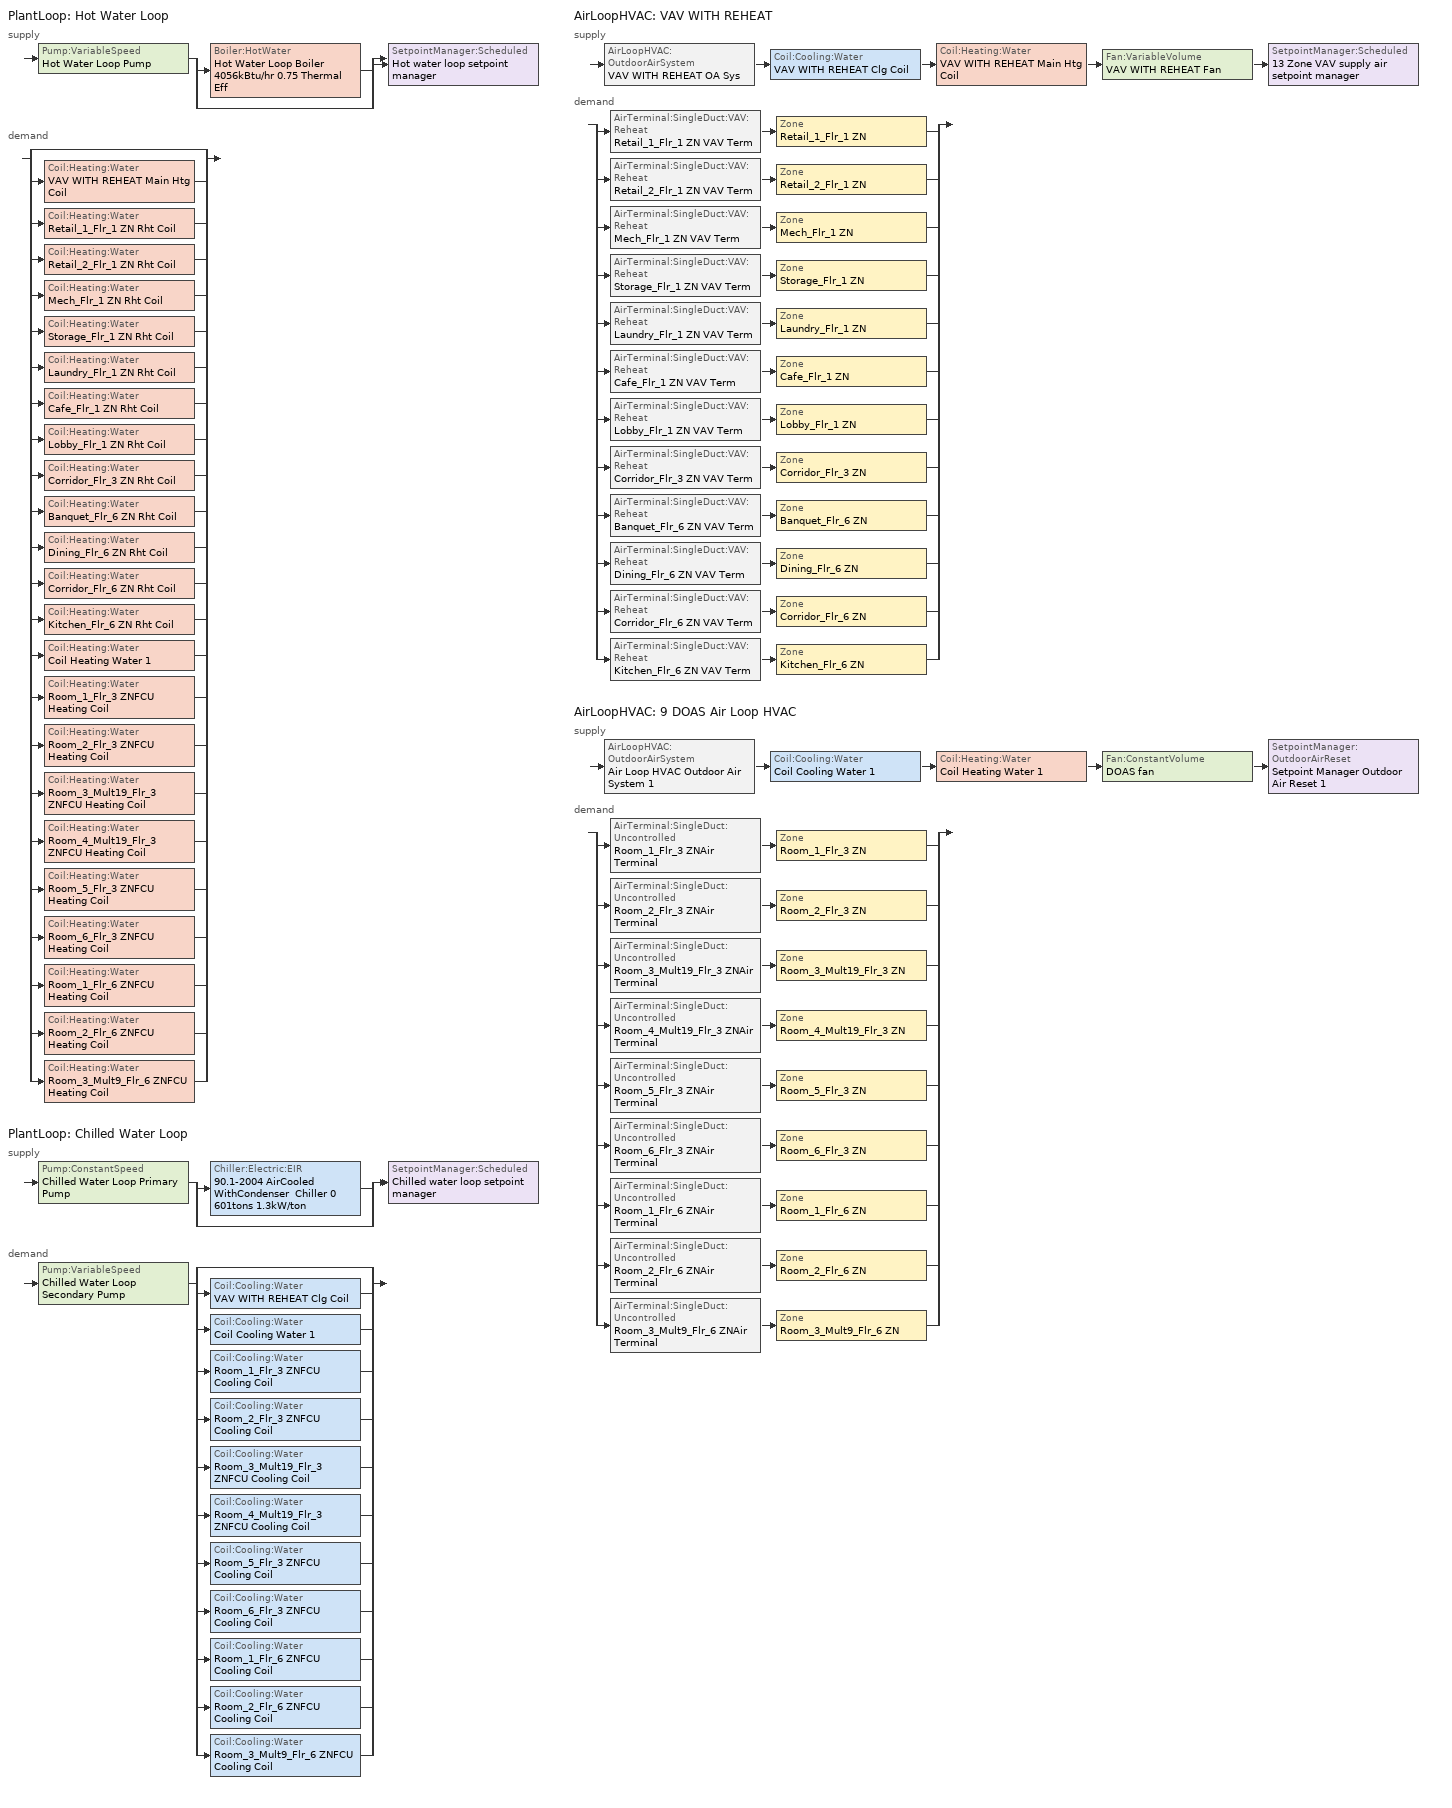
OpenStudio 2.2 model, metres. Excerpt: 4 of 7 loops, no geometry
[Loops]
PlantLoop 'Hot Water Loop'
 supply: Pump:VariableSpeed 'Hot Water Loop Pump' > split
  | Boiler:HotWater 'Hot Water Loop Boiler 4056kBtu/hr 0.75 Thermal Eff'
  | bypass
  join > SetpointManager:Scheduled 'Hot water loop setpoint manager'
 demand: split
  | bypass
  | Coil:Heating:Water 'VAV WITH REHEAT Main Htg Coil'
  | Coil:Heating:Water 'Retail_1_Flr_1 ZN Rht Coil'
  | Coil:Heating:Water 'Retail_2_Flr_1 ZN Rht Coil'
  | Coil:Heating:Water 'Mech_Flr_1 ZN Rht Coil'
  | Coil:Heating:Water 'Storage_Flr_1 ZN Rht Coil'
  | Coil:Heating:Water 'Laundry_Flr_1 ZN Rht Coil'
  | Coil:Heating:Water 'Cafe_Flr_1 ZN Rht Coil'
  | Coil:Heating:Water 'Lobby_Flr_1 ZN Rht Coil'
  | Coil:Heating:Water 'Corridor_Flr_3 ZN Rht Coil'
  | Coil:Heating:Water 'Banquet_Flr_6 ZN Rht Coil'
  | Coil:Heating:Water 'Dining_Flr_6 ZN Rht Coil'
  | Coil:Heating:Water 'Corridor_Flr_6 ZN Rht Coil'
  | Coil:Heating:Water 'Kitchen_Flr_6 ZN Rht Coil'
  | Coil:Heating:Water 'Coil Heating Water 1'
  | Coil:Heating:Water 'Room_1_Flr_3 ZNFCU Heating Coil'
  | Coil:Heating:Water 'Room_2_Flr_3 ZNFCU Heating Coil'
  | Coil:Heating:Water 'Room_3_Mult19_Flr_3 ZNFCU Heating Coil'
  | Coil:Heating:Water 'Room_4_Mult19_Flr_3 ZNFCU Heating Coil'
  | Coil:Heating:Water 'Room_5_Flr_3 ZNFCU Heating Coil'
  | Coil:Heating:Water 'Room_6_Flr_3 ZNFCU Heating Coil'
  | Coil:Heating:Water 'Room_1_Flr_6 ZNFCU Heating Coil'
  | Coil:Heating:Water 'Room_2_Flr_6 ZNFCU Heating Coil'
  | Coil:Heating:Water 'Room_3_Mult9_Flr_6 ZNFCU Heating Coil'
PlantLoop 'Chilled Water Loop'
 supply: Pump:ConstantSpeed 'Chilled Water Loop Primary Pump' > split
  | Chiller:Electric:EIR '90.1-2004 AirCooled WithCondenser  Chiller 0 601tons 1.3kW/ton'
  | bypass
  join > SetpointManager:Scheduled 'Chilled water loop setpoint manager'
 demand: Pump:VariableSpeed 'Chilled Water Loop Secondary Pump' > split
  | bypass
  | Coil:Cooling:Water 'VAV WITH REHEAT Clg Coil'
  | Coil:Cooling:Water 'Coil Cooling Water 1'
  | Coil:Cooling:Water 'Room_1_Flr_3 ZNFCU Cooling Coil'
  | Coil:Cooling:Water 'Room_2_Flr_3 ZNFCU Cooling Coil'
  | Coil:Cooling:Water 'Room_3_Mult19_Flr_3 ZNFCU Cooling Coil'
  | Coil:Cooling:Water 'Room_4_Mult19_Flr_3 ZNFCU Cooling Coil'
  | Coil:Cooling:Water 'Room_5_Flr_3 ZNFCU Cooling Coil'
  | Coil:Cooling:Water 'Room_6_Flr_3 ZNFCU Cooling Coil'
  | Coil:Cooling:Water 'Room_1_Flr_6 ZNFCU Cooling Coil'
  | Coil:Cooling:Water 'Room_2_Flr_6 ZNFCU Cooling Coil'
  | Coil:Cooling:Water 'Room_3_Mult9_Flr_6 ZNFCU Cooling Coil'
AirLoopHVAC 'VAV WITH REHEAT'
 supply: AirLoopHVAC:OutdoorAirSystem 'VAV WITH REHEAT OA Sys' > Coil:Cooling:Water 'VAV WITH REHEAT Clg Coil' > Coil:Heating:Water 'VAV WITH REHEAT Main Htg Coil' > Fan:VariableVolume 'VAV WITH REHEAT Fan' > SetpointManager:Scheduled '13 Zone VAV supply air setpoint manager'
 demand: split
  | AirTerminal:SingleDuct:VAV:Reheat 'Retail_1_Flr_1 ZN VAV Term' > Zone 'Retail_1_Flr_1 ZN'
  | AirTerminal:SingleDuct:VAV:Reheat 'Retail_2_Flr_1 ZN VAV Term' > Zone 'Retail_2_Flr_1 ZN'
  | AirTerminal:SingleDuct:VAV:Reheat 'Mech_Flr_1 ZN VAV Term' > Zone 'Mech_Flr_1 ZN'
  | AirTerminal:SingleDuct:VAV:Reheat 'Storage_Flr_1 ZN VAV Term' > Zone 'Storage_Flr_1 ZN'
  | AirTerminal:SingleDuct:VAV:Reheat 'Laundry_Flr_1 ZN VAV Term' > Zone 'Laundry_Flr_1 ZN'
  | AirTerminal:SingleDuct:VAV:Reheat 'Cafe_Flr_1 ZN VAV Term' > Zone 'Cafe_Flr_1 ZN'
  | AirTerminal:SingleDuct:VAV:Reheat 'Lobby_Flr_1 ZN VAV Term' > Zone 'Lobby_Flr_1 ZN'
  | AirTerminal:SingleDuct:VAV:Reheat 'Corridor_Flr_3 ZN VAV Term' > Zone 'Corridor_Flr_3 ZN'
  | AirTerminal:SingleDuct:VAV:Reheat 'Banquet_Flr_6 ZN VAV Term' > Zone 'Banquet_Flr_6 ZN'
  | AirTerminal:SingleDuct:VAV:Reheat 'Dining_Flr_6 ZN VAV Term' > Zone 'Dining_Flr_6 ZN'
  | AirTerminal:SingleDuct:VAV:Reheat 'Corridor_Flr_6 ZN VAV Term' > Zone 'Corridor_Flr_6 ZN'
  | AirTerminal:SingleDuct:VAV:Reheat 'Kitchen_Flr_6 ZN VAV Term' > Zone 'Kitchen_Flr_6 ZN'
AirLoopHVAC '9 DOAS Air Loop HVAC'
 supply: AirLoopHVAC:OutdoorAirSystem 'Air Loop HVAC Outdoor Air System 1' > Coil:Cooling:Water 'Coil Cooling Water 1' > Coil:Heating:Water 'Coil Heating Water 1' > Fan:ConstantVolume 'DOAS fan' > SetpointManager:OutdoorAirReset 'Setpoint Manager Outdoor Air Reset 1'
 demand: split
  | AirTerminal:SingleDuct:Uncontrolled 'Room_1_Flr_3 ZNAir Terminal' > Zone 'Room_1_Flr_3 ZN'
  | AirTerminal:SingleDuct:Uncontrolled 'Room_2_Flr_3 ZNAir Terminal' > Zone 'Room_2_Flr_3 ZN'
  | AirTerminal:SingleDuct:Uncontrolled 'Room_3_Mult19_Flr_3 ZNAir Terminal' > Zone 'Room_3_Mult19_Flr_3 ZN'
  | AirTerminal:SingleDuct:Uncontrolled 'Room_4_Mult19_Flr_3 ZNAir Terminal' > Zone 'Room_4_Mult19_Flr_3 ZN'
  | AirTerminal:SingleDuct:Uncontrolled 'Room_5_Flr_3 ZNAir Terminal' > Zone 'Room_5_Flr_3 ZN'
  | AirTerminal:SingleDuct:Uncontrolled 'Room_6_Flr_3 ZNAir Terminal' > Zone 'Room_6_Flr_3 ZN'
  | AirTerminal:SingleDuct:Uncontrolled 'Room_1_Flr_6 ZNAir Terminal' > Zone 'Room_1_Flr_6 ZN'
  | AirTerminal:SingleDuct:Uncontrolled 'Room_2_Flr_6 ZNAir Terminal' > Zone 'Room_2_Flr_6 ZN'
  | AirTerminal:SingleDuct:Uncontrolled 'Room_3_Mult9_Flr_6 ZNAir Terminal' > Zone 'Room_3_Mult9_Flr_6 ZN'
[Sizing:Zone] Zone Cooling Design Supply Air Temperature Input Method=SupplyAirTemperature; Zone Cooling Design Supply Air Temperature {C}=12.8; Zone Cooling Design Supply Air Temperature Difference {deltaC}=11.11; Zone Heating Design Supply Air Temperature Input Method=SupplyAirTemperature; Zone Heating Design Supply Air Temperature {C}=40; Zone Heating Design Supply Air Temperature Difference {deltaC}=11.11; Zone Cooling Design Supply Air Humidity Ratio {kg-H2O/kg-air}=0.0085; Zone Heating Design Supply Air Humidity Ratio {kg-H2O/kg-air}=0.008; Cooling Design Air Flow Method=DesignDayWithLimit; Heating Design Air Flow Method=DesignDay; Account for Dedicated Outdoor Air System=No; Dedicated Outdoor Air System Control Strategy=NeutralSupplyAir; Dedicated Outdoor Air Low Setpoint Temperature for Design {C}=autosize; Dedicated Outdoor Air High Setpoint Temperature for Design {C}=autosize
Room_2_Flr_6 ZN; Cafe_Flr_1 ZN; Retail_2_Flr_1 ZN; Retail_1_Flr_1 ZN; Corridor_Flr_3 ZN; Room_2_Flr_3 ZN; Room_3_Mult19_Flr_3 ZN; Mech_Flr_1 ZN; Basement ZN; Room_5_Flr_3 ZN; Lobby_Flr_1 ZN; Room_6_Flr_3 ZN; Room_3_Mult9_Flr_6 ZN; Dining_Flr_6 ZN; Corridor_Flr_6 ZN; Banquet_Flr_6 ZN; Room_1_Flr_6 ZN; Room_1_Flr_3 ZN; Room_4_Mult19_Flr_3 ZN; Storage_Flr_1 ZN: 
Laundry_Flr_1 ZN: Cooling Minimum Air Flow {m3/s}=0.235679
Kitchen_Flr_6 ZN: Cooling Minimum Air Flow Fraction=0.7
[Zone equipment]
Room_2_Flr_6 ZN: Room_2_Flr_6 ZNFCU, Room_2_Flr_6 ZNAir Terminal
Cafe_Flr_1 ZN: Cafe_Flr_1 ZN VAV Term
Retail_2_Flr_1 ZN: Retail_2_Flr_1 ZN VAV Term
Retail_1_Flr_1 ZN: Retail_1_Flr_1 ZN VAV Term
Corridor_Flr_3 ZN: Corridor_Flr_3 ZN VAV Term
Room_2_Flr_3 ZN: Room_2_Flr_3 ZNFCU, Room_2_Flr_3 ZNAir Terminal
Room_3_Mult19_Flr_3 ZN: Room_3_Mult19_Flr_3 ZNFCU, Room_3_Mult19_Flr_3 ZNAir Terminal
Mech_Flr_1 ZN: Mech_Flr_1 ZN VAV Term
Room_5_Flr_3 ZN: Room_5_Flr_3 ZNFCU, Room_5_Flr_3 ZNAir Terminal
Laundry_Flr_1 ZN: Laundry_Flr_1 ZN VAV Term, Laundry_Flr_1 Exhaust Fan
Lobby_Flr_1 ZN: Lobby_Flr_1 ZN VAV Term
Room_6_Flr_3 ZN: Room_6_Flr_3 ZNFCU, Room_6_Flr_3 ZNAir Terminal
Room_3_Mult9_Flr_6 ZN: Room_3_Mult9_Flr_6 ZNFCU, Room_3_Mult9_Flr_6 ZNAir Terminal
Dining_Flr_6 ZN: Dining_Flr_6 ZN VAV Term
Corridor_Flr_6 ZN: Corridor_Flr_6 ZN VAV Term
Banquet_Flr_6 ZN: Banquet_Flr_6 ZN VAV Term
Room_1_Flr_6 ZN: Room_1_Flr_6 ZNFCU, Room_1_Flr_6 ZNAir Terminal
Room_1_Flr_3 ZN: Room_1_Flr_3 ZNFCU, Room_1_Flr_3 ZNAir Terminal
Kitchen_Flr_6 ZN: Kitchen_Flr_6 ZN VAV Term, Kitchen_Flr_6 Exhaust Fan
Room_4_Mult19_Flr_3 ZN: Room_4_Mult19_Flr_3 ZNFCU, Room_4_Mult19_Flr_3 ZNAir Terminal
Storage_Flr_1 ZN: Storage_Flr_1 ZN VAV Term
[PlantLoop] Glycol Concentration=0; Plant Loop Volume {m3}=Autocalculate; Load Distribution Scheme=Optimal
Name | Fluid Type | Minimum Loop Temperature {C} | Maximum Loop Temperature {C} | Common Pipe Simulation
Hot Water Loop | Water | 10
Chilled Water Loop |  | 1 | 98 | CommonPipe
[Sizing:Plant] Sizing Option=NonCoincident; Zone Timesteps in Averaging Window=1; Coincident Sizing Factor Mode=None
Name | Loop Type | Design Loop Exit Temperature {C} | Loop Design Temperature Difference {deltaC}
Hot Water Loop | Heating | 60 | 11.1111
Chilled Water Loop | Cooling | 6.66667 | 5.61111
[SetpointManager:Scheduled] Control Variable=Temperature
Name | Schedule
Hot water loop setpoint manager | Hot Water Loop Temp - 140F
Chilled water loop setpoint manager | Chilled Water Loop Temp - 44F
13 Zone VAV supply air setpoint manager | Supply Air Temp - 55.04F
[Pump:VariableSpeed] Pump Control Type=Intermittent
Name | Rated Pump Head {Pa} | Motor Efficiency | Fraction of Motor Inefficiencies to Fluid Stream | Coefficient 1 of the Part Load Performance Curve | Coefficient 2 of the Part Load Performance Curve | Coefficient 3 of the Part Load Performance Curve | Coefficient 4 of the Part Load Performance Curve
Hot Water Loop Pump | 179344 | 0.895
Chilled Water Loop Secondary Pump | 134508 | 0.924 | 0 | 0 | 0.0205 | 0.4101 | 0.5753
[Boiler:HotWater]
Hot Water Loop Boiler 4056kBtu/hr 0.75 Thermal Eff: Fuel Type=NaturalGas; Nominal Thermal Efficiency=0.75; Efficiency Curve Temperature Evaluation Variable=LeavingBoiler; Normalized Boiler Efficiency Curve=Boiler with No Minimum Turndown; Design Water Outlet Temperature {C}=81; Maximum Part Load Ratio=1.2; Water Outlet Upper Temperature Limit {C}=95; Boiler Flow Mode=LeavingSetpointModulated; Parasitic Electric Load {W}=0; Sizing Factor=1.2
[Pump:ConstantSpeed]
Chilled Water Loop Primary Pump: Rated Flow Rate {m3/s}=autosize; Rated Pump Head {Pa}=44836; Rated Power Consumption {W}=autosize; Motor Efficiency=0.895; Fraction of Motor Inefficiencies to Fluid Stream=0; Pump Control Type=Intermittent
[Chiller:Electric:EIR]
90.1-2004 AirCooled WithCondenser  Chiller 0 601tons 1.3kW/ton: Reference Capacity {W}=Autosize; Reference COP {W/W}=2.80016; Reference Leaving Chilled Water Temperature {C}=6.66667; Reference Entering Condenser Fluid Temperature {C}=35; Cooling Capacity Function of Temperature Curve=AirCooled_Chiller_2010_PathA_CAPFT; Electric Input to Cooling Output Ratio Function of Temperature Curve=AirCooled_Chiller_2010_PathA_EIRFT; Electric Input to Cooling Output Ratio Function of Part Load Ratio Curve=AirCooled_Chiller_AllCapacities_2004_2010_EIRFPLR; Minimum Part Load Ratio=0.15; Maximum Part Load Ratio=1; Optimum Part Load Ratio=1; Minimum Unloading Ratio=0.25; Condenser Type=AirCooled; Leaving Chilled Water Lower Temperature Limit {C}=2.22222; Chiller Flow Mode=ConstantFlow; Design Heat Recovery Water Flow Rate {m3/s}=0; Sizing Factor=1; Basin Heater Capacity {W/K}=0; Basin Heater Setpoint Temperature {C}=10
[AirLoopHVAC] Availability Schedule=HotelLarge HVACOperationSchd; Design Supply Air Flow Rate {m3/s}=AutoSize
Name | Availability Manager
VAV WITH REHEAT | Availability Manager Night Cycle 1
9 DOAS Air Loop HVAC | Availability Manager Night Cycle 2
[Sizing:System] Type of Load to Size On=Sensible; Minimum System Air Flow Ratio=0.3; Preheat Design Temperature {C}=7; Preheat Design Humidity Ratio {kg-H2O/kg-Air}=0.008; Precool Design Temperature {C}=12.8; Precool Design Humidity Ratio {kg-H2O/kg-Air}=0.008; Central Cooling Design Supply Air Temperature {C}=12.8; Sizing Option=Coincident; Central Cooling Design Supply Air Humidity Ratio {kg-H2O/kg-Air}=0.0085; Central Heating Design Supply Air Humidity Ratio {kg-H2O/kg-Air}=0.008; Cooling Design Air Flow Method=DesignDay; Cooling Design Air Flow Rate {m3/s}=0; Heating Design Air Flow Method=DesignDay; Heating Design Air Flow Rate {m3/s}=0; System Outdoor Air Method=ZoneSum; Zone Maximum Outdoor Air Fraction=1; Cooling Supply Air Flow Rate Per Floor Area {m3/s-m2}=0.00996765; Cooling Fraction of Autosized Cooling Supply Air Flow Rate=1; Cooling Supply Air Flow Rate Per Unit Cooling Capacity {m3/s-W}=3.94755e-05; Heating Supply Air Flow Rate Per Floor Area {m3/s-m2}=0.00996765; Heating Fraction of Autosized Heating Supply Air Flow Rate=1; Heating Fraction of Autosized Cooling Supply Air Flow Rate=1; Heating Supply Air Flow Rate Per Unit Heating Capacity {m3/s-W}=3.15882e-05; Cooling Design Capacity Method=CoolingDesignCapacity; Cooling Design Capacity {W}=autosize; Cooling Design Capacity Per Floor Area {W/m2}=234.7; Fraction of Autosized Cooling Design Capacity=1; Heating Design Capacity Method=HeatingDesignCapacity; Heating Design Capacity {W}=autosize; Heating Design Capacity Per Floor Area {W/m2}=157; Fraction of Autosized Heating Design Capacity=1; Central Cooling Capacity Control Method=OnOff
Name | Design Outdoor Air Flow Rate {m3/s} | Central Heating Design Supply Air Temperature {C} | 100% Outdoor Air in Cooling | 100% Outdoor Air in Heating
VAV WITH REHEAT | 17.4391 | 16.6667 | No | No
9 DOAS Air Loop HVAC | Autosize | 16.7 | Yes | Yes
[Fan:VariableVolume]
VAV WITH REHEAT Fan: Availability Schedule=Always On Discrete; Fan Efficiency=0.61165; Pressure Rise {Pa}=1389.92; Maximum Flow Rate {m3/s}=Autosize; Fan Power Minimum Flow Rate Input Method=Fraction; Fan Power Minimum Flow Fraction=0.2; Fan Power Minimum Air Flow Rate {m3/s}=0; Motor Efficiency=0.941; Motor In Airstream Fraction=1; Fan Power Coefficient 1=0.0013; Fan Power Coefficient 2=0.147; Fan Power Coefficient 3=0.9506; Fan Power Coefficient 4=-0.0998; Fan Power Coefficient 5=0
[Coil:Heating:Water] Availability Schedule=Always On Discrete
Name | Rated Inlet Water Temperature {C} | Rated Inlet Air Temperature {C} | Rated Outlet Water Temperature {C} | Rated Outlet Air Temperature {C}
VAV WITH REHEAT Main Htg Coil; Retail_1_Flr_1 ZN Rht Coil; Retail_2_Flr_1 ZN Rht Coil; Mech_Flr_1 ZN Rht Coil; Storage_Flr_1 ZN Rht Coil; Laundry_Flr_1 ZN Rht Coil; Cafe_Flr_1 ZN Rht Coil; Lobby_Flr_1 ZN Rht Coil; Corridor_Flr_3 ZN Rht Coil; Banquet_Flr_6 ZN Rht Coil; Dining_Flr_6 ZN Rht Coil; Corridor_Flr_6 ZN Rht Coil; Kitchen_Flr_6 ZN Rht Coil | 82.2222 | 16.6667 | 71.1111 | 40
Coil Heating Water 1; Room_1_Flr_3 ZNFCU Heating Coil; Room_2_Flr_3 ZNFCU Heating Coil; Room_3_Mult19_Flr_3 ZNFCU Heating Coil; Room_4_Mult19_Flr_3 ZNFCU Heating Coil; Room_5_Flr_3 ZNFCU Heating Coil; Room_6_Flr_3 ZNFCU Heating Coil; Room_1_Flr_6 ZNFCU Heating Coil; Room_2_Flr_6 ZNFCU Heating Coil; Room_3_Mult9_Flr_6 ZNFCU Heating Coil
[Controller:WaterCoil] Minimum Actuated Flow {m3/s}=0
Name | Water Coil | Action | Controller Convergence Tolerance {deltaC}
VAV WITH REHEAT Main Htg Coil Controller | VAV WITH REHEAT Main Htg Coil | Normal | 0.0001
VAV WITH REHEAT Clg Coil Controller | VAV WITH REHEAT Clg Coil | Reverse
Controller Water Coil 2 | Retail_1_Flr_1 ZN Rht Coil | Normal | 0.0001
Controller Water Coil 3 | Retail_2_Flr_1 ZN Rht Coil | Normal | 0.0001
Controller Water Coil 4 | Mech_Flr_1 ZN Rht Coil | Normal | 0.0001
Controller Water Coil 5 | Storage_Flr_1 ZN Rht Coil | Normal | 0.0001
Controller Water Coil 6 | Laundry_Flr_1 ZN Rht Coil | Normal | 0.0001
Controller Water Coil 7 | Cafe_Flr_1 ZN Rht Coil | Normal | 0.0001
Controller Water Coil 8 | Lobby_Flr_1 ZN Rht Coil | Normal | 0.0001
Controller Water Coil 9 | Corridor_Flr_3 ZN Rht Coil | Normal | 0.0001
Controller Water Coil 10 | Banquet_Flr_6 ZN Rht Coil | Normal | 0.0001
Controller Water Coil 11 | Dining_Flr_6 ZN Rht Coil | Normal | 0.0001
Controller Water Coil 12 | Corridor_Flr_6 ZN Rht Coil | Normal | 0.0001
Controller Water Coil 13 | Kitchen_Flr_6 ZN Rht Coil | Normal | 0.0001
Controller Water Coil 14 | Coil Heating Water 1 | Normal | 0.0001
Controller Water Coil 15 | Coil Cooling Water 1 | Reverse
Controller Water Coil 16 | Room_1_Flr_3 ZNFCU Cooling Coil | Reverse
Controller Water Coil 17 | Room_1_Flr_3 ZNFCU Heating Coil | Normal | 0.0001
Controller Water Coil 18 | Room_2_Flr_3 ZNFCU Cooling Coil | Reverse
Controller Water Coil 19 | Room_2_Flr_3 ZNFCU Heating Coil | Normal | 0.0001
Controller Water Coil 20 | Room_3_Mult19_Flr_3 ZNFCU Cooling Coil | Reverse
Controller Water Coil 21 | Room_3_Mult19_Flr_3 ZNFCU Heating Coil | Normal | 0.0001
Controller Water Coil 22 | Room_4_Mult19_Flr_3 ZNFCU Cooling Coil | Reverse
Controller Water Coil 23 | Room_4_Mult19_Flr_3 ZNFCU Heating Coil | Normal | 0.0001
Controller Water Coil 24 | Room_5_Flr_3 ZNFCU Cooling Coil | Reverse
Controller Water Coil 25 | Room_5_Flr_3 ZNFCU Heating Coil | Normal | 0.0001
Controller Water Coil 26 | Room_6_Flr_3 ZNFCU Cooling Coil | Reverse
Controller Water Coil 27 | Room_6_Flr_3 ZNFCU Heating Coil | Normal | 0.0001
Controller Water Coil 28 | Room_1_Flr_6 ZNFCU Cooling Coil | Reverse
Controller Water Coil 29 | Room_1_Flr_6 ZNFCU Heating Coil | Normal | 0.0001
Controller Water Coil 30 | Room_2_Flr_6 ZNFCU Cooling Coil | Reverse
Controller Water Coil 31 | Room_2_Flr_6 ZNFCU Heating Coil | Normal | 0.0001
Controller Water Coil 32 | Room_3_Mult9_Flr_6 ZNFCU Cooling Coil | Reverse
Controller Water Coil 33 | Room_3_Mult9_Flr_6 ZNFCU Heating Coil | Normal | 0.0001
[Coil:Cooling:Water] Availability Schedule=Always On Discrete
Name | Heat Exchanger Configuration
VAV WITH REHEAT Clg Coil | CrossFlow
Coil Cooling Water 1; Room_1_Flr_3 ZNFCU Cooling Coil; Room_2_Flr_3 ZNFCU Cooling Coil; Room_3_Mult19_Flr_3 ZNFCU Cooling Coil; Room_4_Mult19_Flr_3 ZNFCU Cooling Coil; Room_5_Flr_3 ZNFCU Cooling Coil; Room_6_Flr_3 ZNFCU Cooling Coil; Room_1_Flr_6 ZNFCU Cooling Coil; Room_2_Flr_6 ZNFCU Cooling Coil; Room_3_Mult9_Flr_6 ZNFCU Cooling Coil
[Controller:OutdoorAir] Minimum Outdoor Air Flow Rate {m3/s}=0; Maximum Outdoor Air Flow Rate {m3/s}=Autosize; Economizer Control Type=DifferentialDryBulb; Economizer Control Action Type=ModulateFlow; Lockout Type=LockoutWithCompressor; Minimum Limit Type=FixedMinimum; Minimum Outdoor Air Schedule=HotelLarge HVACOperationSchd; High Humidity Control=No
Name | Controller Mechanical Ventilation | Heat Recovery Bypass Control Type | Minimum Fraction of Outdoor Air Schedule
VAV WITH REHEAT OA Controller | VAV WITH REHEAT Vent Controller | BypassWhenOAFlowGreaterThanMinimum
DOAS OA Controller | Controller Mechanical Ventilation 1 | BypassWhenWithinEconomizerLimits | HotelLarge FLR_3_DOAS_OAminOAFracSchedule
[Controller:MechanicalVentilation] Availability Schedule=Always On Discrete; System Outdoor Air Method=ZoneSum
VAV WITH REHEAT Vent Controller; Controller Mechanical Ventilation 1
[AirLoopHVAC:OutdoorAirSystem]
Name | Controller
VAV WITH REHEAT OA Sys | VAV WITH REHEAT OA Controller
Air Loop HVAC Outdoor Air System 1 | DOAS OA Controller
[AvailabilityManager:NightCycle] Control Type=CycleOnAny; Thermostat Tolerance {deltaC}=1; Cycling Run Time {s}=3600
Availability Manager Night Cycle 1; Availability Manager Night Cycle 2
[AirTerminal:SingleDuct:VAV:Reheat] Availability Schedule=Always On Discrete; Maximum Air Flow Rate {m3/s}=AutoSize; Zone Minimum Air Flow Input Method=Constant; Fixed Minimum Air Flow Rate {m3/s}=0; Maximum Hot Water or Steam Flow Rate {m3/s}=AutoSize; Minimum Hot Water or Steam Flow Rate {m3/s}=0; Convergence Tolerance=0.001; Damper Heating Action=Normal; Maximum Flow per Zone Floor Area During Reheat {m3/s-m2}=0; Maximum Flow Fraction During Reheat=0.5; Maximum Reheat Air Temperature {C}=40; Control For Outdoor Air=No
Name | Constant Minimum Air Flow Fraction | Reheat Coil
Retail_1_Flr_1 ZN VAV Term | 0.7 | Retail_1_Flr_1 ZN Rht Coil
Retail_2_Flr_1 ZN VAV Term | 0.7 | Retail_2_Flr_1 ZN Rht Coil
Mech_Flr_1 ZN VAV Term | 0.3 | Mech_Flr_1 ZN Rht Coil
Storage_Flr_1 ZN VAV Term | 0.620462 | Storage_Flr_1 ZN Rht Coil
Laundry_Flr_1 ZN VAV Term | 0.3 | Laundry_Flr_1 ZN Rht Coil
Cafe_Flr_1 ZN VAV Term | 0.804067 | Cafe_Flr_1 ZN Rht Coil
Lobby_Flr_1 ZN VAV Term | 0.7 | Lobby_Flr_1 ZN Rht Coil
Corridor_Flr_3 ZN VAV Term | 0.3 | Corridor_Flr_3 ZN Rht Coil
Banquet_Flr_6 ZN VAV Term | 1 | Banquet_Flr_6 ZN Rht Coil
Dining_Flr_6 ZN VAV Term | 1 | Dining_Flr_6 ZN Rht Coil
Corridor_Flr_6 ZN VAV Term | 0.3 | Corridor_Flr_6 ZN Rht Coil
Kitchen_Flr_6 ZN VAV Term | 0.7 | Kitchen_Flr_6 ZN Rht Coil
[Fan:ConstantVolume]
DOAS fan: Availability Schedule=Always On Discrete; Fan Efficiency=0.56875; Pressure Rise {Pa}=622.722; Maximum Flow Rate {m3/s}=2.0512; Motor Efficiency=0.875; Motor In Airstream Fraction=1
[SetpointManager:OutdoorAirReset]
Setpoint Manager Outdoor Air Reset 1: Control Variable=Temperature; Setpoint at Outdoor Low Temperature {C}=15.5; Outdoor Low Temperature {C}=15.5; Setpoint at Outdoor High Temperature {C}=12.8; Outdoor High Temperature {C}=21
[AirTerminal:SingleDuct:Uncontrolled] Availability Schedule=Always On Discrete; Maximum Air Flow Rate {m3/s}=AutoSize
Room_1_Flr_3 ZNAir Terminal; Room_2_Flr_3 ZNAir Terminal; Room_3_Mult19_Flr_3 ZNAir Terminal; Room_4_Mult19_Flr_3 ZNAir Terminal; Room_5_Flr_3 ZNAir Terminal; Room_6_Flr_3 ZNAir Terminal; Room_1_Flr_6 ZNAir Terminal; Room_2_Flr_6 ZNAir Terminal; Room_3_Mult9_Flr_6 ZNAir Terminal
[Fan:OnOff] Availability Schedule=Always On Discrete; Fan Efficiency=0.1595; Pressure Rise {Pa}=270.9; Maximum Flow Rate {m3/s}=autosize; Motor Efficiency=0.29; Motor In Airstream Fraction=1
Name | Fan Power Ratio Function of Speed Ratio Curve | Fan Efficiency Ratio Function of Speed Ratio Curve
Room_1_Flr_3 ZN Fan Coil fan | Fan On Off Power Curve | Fan On Off Efficiency Curve
Room_2_Flr_3 ZN Fan Coil fan | Fan On Off Power Curve 1 | Fan On Off Efficiency Curve 1
Room_3_Mult19_Flr_3 ZN Fan Coil fan | Fan On Off Power Curve 2 | Fan On Off Efficiency Curve 2
Room_4_Mult19_Flr_3 ZN Fan Coil fan | Fan On Off Power Curve 3 | Fan On Off Efficiency Curve 3
Room_5_Flr_3 ZN Fan Coil fan | Fan On Off Power Curve 4 | Fan On Off Efficiency Curve 4
Room_6_Flr_3 ZN Fan Coil fan | Fan On Off Power Curve 5 | Fan On Off Efficiency Curve 5
Room_1_Flr_6 ZN Fan Coil fan | Fan On Off Power Curve 6 | Fan On Off Efficiency Curve 6
Room_2_Flr_6 ZN Fan Coil fan | Fan On Off Power Curve 7 | Fan On Off Efficiency Curve 7
Room_3_Mult9_Flr_6 ZN Fan Coil fan | Fan On Off Power Curve 8 | Fan On Off Efficiency Curve 8
[ZoneHVAC:FourPipeFanCoil] Availability Schedule=Always On Discrete; Capacity Control Method=CyclingFan; Maximum Supply Air Flow Rate {m3/s}=autosize; Maximum Outdoor Air Flow Rate {m3/s}=0; Maximum Cold Water Flow Rate {m3/s}=autosize; Maximum Hot Water Flow Rate {m3/s}=autosize; Minimum Supply Air Temperature in Cooling Mode {C}=Autosize; Maximum Supply Air Temperature in Heating Mode {C}=Autosize
Name | Supply Air Fan | Cooling Coil | Heating Coil
Room_1_Flr_3 ZNFCU | Room_1_Flr_3 ZN Fan Coil fan | Room_1_Flr_3 ZNFCU Cooling Coil | Room_1_Flr_3 ZNFCU Heating Coil
Room_2_Flr_3 ZNFCU | Room_2_Flr_3 ZN Fan Coil fan | Room_2_Flr_3 ZNFCU Cooling Coil | Room_2_Flr_3 ZNFCU Heating Coil
Room_3_Mult19_Flr_3 ZNFCU | Room_3_Mult19_Flr_3 ZN Fan Coil fan | Room_3_Mult19_Flr_3 ZNFCU Cooling Coil | Room_3_Mult19_Flr_3 ZNFCU Heating Coil
Room_4_Mult19_Flr_3 ZNFCU | Room_4_Mult19_Flr_3 ZN Fan Coil fan | Room_4_Mult19_Flr_3 ZNFCU Cooling Coil | Room_4_Mult19_Flr_3 ZNFCU Heating Coil
Room_5_Flr_3 ZNFCU | Room_5_Flr_3 ZN Fan Coil fan | Room_5_Flr_3 ZNFCU Cooling Coil | Room_5_Flr_3 ZNFCU Heating Coil
Room_6_Flr_3 ZNFCU | Room_6_Flr_3 ZN Fan Coil fan | Room_6_Flr_3 ZNFCU Cooling Coil | Room_6_Flr_3 ZNFCU Heating Coil
Room_1_Flr_6 ZNFCU | Room_1_Flr_6 ZN Fan Coil fan | Room_1_Flr_6 ZNFCU Cooling Coil | Room_1_Flr_6 ZNFCU Heating Coil
Room_2_Flr_6 ZNFCU | Room_2_Flr_6 ZN Fan Coil fan | Room_2_Flr_6 ZNFCU Cooling Coil | Room_2_Flr_6 ZNFCU Heating Coil
Room_3_Mult9_Flr_6 ZNFCU | Room_3_Mult9_Flr_6 ZN Fan Coil fan | Room_3_Mult9_Flr_6 ZNFCU Cooling Coil | Room_3_Mult9_Flr_6 ZNFCU Heating Coil
[Refrigeration:Case] Availability Schedule=Always On Discrete; Zone=Kitchen_Flr_6 ZN; Rated Ambient Temperature {C}=23.8889; Rated Ambient Relative Humidity {percent}=55; Latent Case Credit Curve Type=CaseTemperatureMethod; Case Lighting Schedule=HotelLarge BLDG_LIGHT_SCH; Fraction of Lighting Energy to Case=1; Anti-Sweat Heater Control Type=None; Humidity at Zero Anti-Sweat Heater Energy {percent}=0; Case Height {m}=0; Defrost Energy Correction Curve Type=None
Name | Rated Total Cooling Capacity per Unit Length {W/m} | Rated Latent Heat Ratio | Rated Runtime Fraction | Case Length {m} | Case Operating Temperature {C} | Latent Case Credit Curve | Standard Case Fan Power per Unit Length {W/m} | Operating Case Fan Power per Unit Length {W/m} | Standard Case Lighting Power per Unit Length {W/m} | Fraction of Anti-Sweat Heater Energy to Case | Case Defrost Power per Unit Length {W/m} | Case Defrost Type | Case Defrost Schedule | Case Defrost Drip-Down Schedule | Under Case HVAC Return Air Fraction | Refrigerated Case Restocking Schedule | Case Credit Fraction Schedule
Kitchen_Flr_6 ZN Walkin Freezer | 367 | 0.1 | 0.4 | 7.32 | -23 | Single Shelf Horizontal Latent Energy Multiplier_After2004 | 34 | 34 | 16.4 | 0 | 273 | Electric | Refrigeration Defrost Schedule | Refrigeration Defrost DripDown Schedule | 0 | HotelLarge Kitchen_Flr_6_Case:1_WALKINFREEZER_WalkInStockingSched | Refrigeration Case Credit Schedule
Kitchen_Flr_6 ZN Display Case | 734 | 0.08 | 0.85 | 3.66 | 2 | Multi Shelf Vertical Latent Energy Multiplier | 55 | 55 | 33 | 0.2 | 0 | OffCycle | Refrigeration Defrost Schedule 1 |  | 0.05 | HotelLarge Kitchen_Flr_6_Case:2_SELFCONTAINEDDISPLAYCASE_CaseStockingSched
[Refrigeration:Compressor] Rated Return Gas Temperature {C}=18.3; Rated Subcooling {deltaC}=0
Name | Refrigeration Compressor Power Curve | Refrigeration Compressor Capacity Curve
Refrigeration Compressor 1 | Refrigeration Compressor Power Curve | Refrigeration Compressor Capacity Curve
Refrigeration Compressor 2 | Refrigeration Compressor Power Curve 1 | Refrigeration Compressor Capacity Curve 1
[Refrigeration:Condenser:AirCooled] Rated Subcooling Temperature Difference {deltaC}=0; Condenser Fan Speed Control Type=VariableSpeed; Minimum Fan Air Flow Ratio=0.25
Name | Rated Effective Total Heat Rejection Rate Curve | Rated Fan Power {W}
Refrigeration Condenser Air Cooled 1 | Refrigeration Condenser Air Cooled HR Curve | 350
Refrigeration Condenser Air Cooled 2 | Refrigeration Condenser Air Cooled HR Curve 1 | 750
[Refrigeration:System] Minimum Condensing Temperature {C}=21; Refrigeration System Working Fluid Type=R404a; Suction Temperature Control Type=ConstantSuctionTemperature; Suction Piping Zone=Kitchen_Flr_6 ZN
Name | Refrigeration Condenser
Refrigeration System 1 | Refrigeration Condenser Air Cooled 1
Refrigeration System 2 | Refrigeration Condenser Air Cooled 2
[Fan:ZoneExhaust] Fan Efficiency=0.0660786; Pressure Rise {Pa}=124.544; System Availability Manager Coupling Mode=Decoupled
Name | Availability Schedule | Maximum Flow Rate {m3/s} | Balanced Exhaust Fraction Schedule
Kitchen_Flr_6 Exhaust Fan | HotelLarge Kitchen_Exhaust_SCH | 1.88779 | HotelLarge Kitchen Exhaust Fan Balanced Exhaust Fraction Schedule
Laundry_Flr_1 Exhaust Fan | HotelLarge Hours_of_operation | 0.235974
[Schedule:Ruleset]
Name | Default Day Schedule | Summer Design Day Schedule | Winter Design Day Schedule
HotelLarge BLDG_LIGHT_SCH | HotelLarge BLDG_LIGHT_SCH Default | HotelLarge BLDG_LIGHT_SCH Summer Design Day | HotelLarge BLDG_LIGHT_SCH Winter Design Day
Hot Water Loop Temp - 140F | Hot Water Loop Temp - 140F Default
Chilled Water Loop Temp - 44F | Chilled Water Loop Temp - 44F Default
HotelLarge HVACOperationSchd | HotelLarge HVACOperationSchd Default | HotelLarge HVACOperationSchd Summer Design Day | HotelLarge HVACOperationSchd Winter Design Day
Supply Air Temp - 55.04F | Supply Air Temp - 55.04F Default
HotelLarge FLR_3_DOAS_OAminOAFracSchedule | HotelLarge FLR_3_DOAS_OAminOAFracSchedule Default | HotelLarge FLR_3_DOAS_OAminOAFracSchedule Summer Design Day | HotelLarge FLR_3_DOAS_OAminOAFracSchedule Winter Design Day
Refrigeration Defrost Schedule | Refrigeration Defrost Schedule Default
Refrigeration Defrost DripDown Schedule | Refrigeration Defrost DripDown Schedule Default
Refrigeration Case Credit Schedule | Refrigeration Case Credit Schedule Default
HotelLarge Kitchen_Flr_6_Case:1_WALKINFREEZER_WalkInStockingSched | HotelLarge Kitchen_Flr_6_Case:1_WALKINFREEZER_WalkInStockingSched Default | HotelLarge Kitchen_Flr_6_Case:1_WALKINFREEZER_WalkInStockingSched Summer Design Day | HotelLarge Kitchen_Flr_6_Case:1_WALKINFREEZER_WalkInStockingSched Winter Design Day
Refrigeration Defrost Schedule 1 | Refrigeration Defrost Schedule Default 1
HotelLarge Kitchen_Flr_6_Case:2_SELFCONTAINEDDISPLAYCASE_CaseStockingSched | HotelLarge Kitchen_Flr_6_Case:2_SELFCONTAINEDDISPLAYCASE_CaseStockingSched Default | HotelLarge Kitchen_Flr_6_Case:2_SELFCONTAINEDDISPLAYCASE_CaseStockingSched Summer Design Day | HotelLarge Kitchen_Flr_6_Case:2_SELFCONTAINEDDISPLAYCASE_CaseStockingSched Winter Design Day
HotelLarge Kitchen_Exhaust_SCH | HotelLarge Kitchen_Exhaust_SCH Default | HotelLarge Kitchen_Exhaust_SCH Summer Design Day | HotelLarge Kitchen_Exhaust_SCH Winter Design Day
HotelLarge Kitchen Exhaust Fan Balanced Exhaust Fraction Schedule | HotelLarge Kitchen Exhaust Fan Balanced Exhaust Fraction Schedule Default | HotelLarge Kitchen Exhaust Fan Balanced Exhaust Fraction Schedule Summer Design Day | HotelLarge Kitchen Exhaust Fan Balanced Exhaust Fraction Schedule Winter Design Day
HotelLarge Hours_of_operation | HotelLarge Hours_of_operation Default | HotelLarge Hours_of_operation Summer Design Day | HotelLarge Hours_of_operation Winter Design Day
[Schedule:Day]
HotelLarge BLDG_LIGHT_SCH Default: 2, 0, 0.3, 6, 0, 0.2, 7, 0, 0.3, 9, 0, 0.4, 13, 0, 0.3, 18, 0, 0.2, 19, 0, 0.5, 20, 0, 0.7, 21, 0, 0.8, 22, 0, 0.6, 23, 0, 0.5, 24, 0, 0.3
HotelLarge BLDG_LIGHT_SCH Sat Day: 2, 0, 0.2, 6, 0, 0.1, 8, 0, 0.3, 10, 0, 0.4, 11, 0, 0.3, 18, 0, 0.25, 19, 0, 0.6, 22, 0, 0.7, 23, 0, 0.6, 24, 0, 0.3
HotelLarge BLDG_LIGHT_SCH Summer Design Day; HotelLarge HVACOperationSchd Default; HotelLarge HVACOperationSchd Winter Design Day; HotelLarge HVACOperationSchd Summer Design Day; HotelLarge FLR_3_DOAS_OAminOAFracSchedule Default; HotelLarge FLR_3_DOAS_OAminOAFracSchedule Winter Design Day; HotelLarge FLR_3_DOAS_OAminOAFracSchedule Summer Design Day; HotelLarge Hours_of_operation Default; HotelLarge Hours_of_operation Winter Design Day; HotelLarge Hours_of_operation Summer Design Day: 24, 0, 1
HotelLarge BLDG_LIGHT_SCH Wkdy Day: 1, 0, 0.2, 2, 0, 0.15, 5, 0, 0.1, 6, 0, 0.2, 7, 0, 0.4, 8, 0, 0.5, 10, 0, 0.4, 18, 0, 0.25, 19, 0, 0.6, 20, 0, 0.8, 21, 0, 0.9, 22, 0, 0.8, 23, 0, 0.6, 24, 0, 0.3
HotelLarge BLDG_LIGHT_SCH Winter Design Day; HotelLarge Kitchen_Flr_6_Case:2_SELFCONTAINEDDISPLAYCASE_CaseStockingSched Default; HotelLarge Kitchen_Flr_6_Case:2_SELFCONTAINEDDISPLAYCASE_CaseStockingSched Winter Design Day; HotelLarge Kitchen_Flr_6_Case:2_SELFCONTAINEDDISPLAYCASE_CaseStockingSched Summer Design Day: 24, 0, 0
Hot Water Loop Temp - 140F Default: 24, 0, 60
Chilled Water Loop Temp - 44F Default: 24, 0, 6.66667
Supply Air Temp - 55.04F Default: 24, 0, 12.8
Refrigeration Defrost Schedule Default: 11, 0, 0, 11, 20, 1, 23, 0, 0, 23, 20, 1, 24, 0, 0
Refrigeration Defrost DripDown Schedule Default: 11, 0, 0, 11, 30, 1, 23, 0, 0, 23, 30, 1, 24, 0, 0
Refrigeration Case Credit Schedule Default: 7, 0, 0.2, 21, 0, 0.4, 24, 0, 0.2
HotelLarge Kitchen_Flr_6_Case:1_WALKINFREEZER_WalkInStockingSched Default: 4, 0, 0, 5, 0, 725, 6, 0, 417, 7, 0, 290, 24, 0, 0
HotelLarge Kitchen_Flr_6_Case:1_WALKINFREEZER_WalkInStockingSched Winter Design Day; HotelLarge Kitchen_Flr_6_Case:1_WALKINFREEZER_WalkInStockingSched Summer Design Day; HotelLarge Kitchen_Flr_6_Case:1_WALKINFREEZER_WalkInStockingSched WntrDsn|SmrDsn|Wknd|Mon|Wed|Thu Day: 4, 0, 0, 5, 0, 125, 6, 0, 117, 7, 0, 90, 19, 0, 0, 20, 0, 125, 21, 0, 117, 22, 0, 90, 24, 0, 0
Refrigeration Defrost Schedule Default 1: 23, 20, 0, 24, 0, 0
HotelLarge Kitchen_Exhaust_SCH Default; HotelLarge Kitchen_Exhaust_SCH Winter Design Day; HotelLarge Kitchen_Exhaust_SCH Summer Design Day: 7, 0, 0, 24, 0, 1
HotelLarge Kitchen Exhaust Fan Balanced Exhaust Fraction Schedule Default; HotelLarge Kitchen Exhaust Fan Balanced Exhaust Fraction Schedule Winter Design Day; HotelLarge Kitchen Exhaust Fan Balanced Exhaust Fraction Schedule Summer Design Day: 7, 0, 0, 24, 0, 0.508715
[Schedule:Rule] Date Specification Type=DateRange; Start Month=1; Start Day=1; End Month=12; End Day=31
Name | Schedule Ruleset | Rule Order | Day Schedule | Apply Saturday | Apply Monday | Apply Tuesday | Apply Wednesday | Apply Thursday | Apply Friday | Apply Sunday
Schedule Rule 3 | HotelLarge BLDG_LIGHT_SCH | 1 | HotelLarge BLDG_LIGHT_SCH Sat Day | Yes
Schedule Rule 4 | HotelLarge BLDG_LIGHT_SCH | 0 | HotelLarge BLDG_LIGHT_SCH Wkdy Day |  | Yes | Yes | Yes | Yes | Yes
Schedule Rule 24 | HotelLarge Kitchen_Flr_6_Case:1_WALKINFREEZER_WalkInStockingSched | 0 | HotelLarge Kitchen_Flr_6_Case:1_WALKINFREEZER_WalkInStockingSched WntrDsn|SmrDsn|Wknd|Mon|Wed|Thu Day | Yes | Yes |  | Yes | Yes |  | Yes
[Curve:Biquadratic] Minimum Value of x=5; Maximum Value of x=10; Minimum Value of y=12.7; Maximum Value of y=51.67
Name | Coefficient1 Constant | Coefficient2 x | Coefficient3 x**2 | Coefficient4 y | Coefficient5 y**2 | Coefficient6 x*y
AirCooled_Chiller_2010_PathA_CAPFT | 1.04338 | 0.0407073 | 0.0004506 | -0.0041514 | -8.86e-05 | -0.0003467
AirCooled_Chiller_2010_PathA_EIRFT | 0.596191 | -0.0099496 | 0.0007888 | 0.0004506 | 0.0004875 | -0.0007623
[Curve:Quadratic]
AirCooled_Chiller_AllCapacities_2004_2010_EIRFPLR: Coefficient1 Constant=0.141; Coefficient2 x=0.655; Coefficient3 x**2=0.203; Minimum Value of x=0; Maximum Value of x=1
[Schedule:Constant]
Always On Discrete: Value=1
[Curve:Exponent] Coefficient1 Constant=1; Coefficient2 Constant=0; Coefficient3 Constant=0; Minimum Value of x=0; Maximum Value of x=1
Fan On Off Power Curve; Fan On Off Power Curve 1; Fan On Off Power Curve 2; Fan On Off Power Curve 3; Fan On Off Power Curve 4; Fan On Off Power Curve 5; Fan On Off Power Curve 6; Fan On Off Power Curve 7; Fan On Off Power Curve 8
[Curve:Cubic]
Name | Coefficient1 Constant | Coefficient2 x | Coefficient3 x**2 | Coefficient4 x**3 | Minimum Value of x | Maximum Value of x
Fan On Off Efficiency Curve; Fan On Off Efficiency Curve 1; Fan On Off Efficiency Curve 2; Fan On Off Efficiency Curve 3; Fan On Off Efficiency Curve 4; Fan On Off Efficiency Curve 5; Fan On Off Efficiency Curve 6; Fan On Off Efficiency Curve 7; Fan On Off Efficiency Curve 8 | 1 | 0 | 0 | 0 | 0 | 1
Single Shelf Horizontal Latent Energy Multiplier_After2004 | 0.0236 | 0.0006 | 0 | 0 | -35 | 20
Multi Shelf Vertical Latent Energy Multiplier | 0.0265263 | 0.00107803 | -6.02558e-05 | 1.23732e-06 | -35 | 20
Boiler with No Minimum Turndown | 0.7463 | 1.3196 | -2.2154 | 1.1674 | 0 | 1.3
[Curve:Bicubic] Minimum Value of x=-23.3; Maximum Value of x=7.2; Minimum Value of y=10; Maximum Value of y=60; Input Unit Type for X=Temperature; Input Unit Type for Y=Temperature
Name | Coefficient1 Constant | Coefficient2 x | Coefficient3 x**2 | Coefficient4 y | Coefficient5 y**2 | Coefficient6 x*y | Coefficient7 x**3 | Coefficient8 y**3 | Coefficient9 x**2*y | Coefficient10 x*y**2 | Output Unit Type
Refrigeration Compressor Power Curve; Refrigeration Compressor Power Curve 1 | 4451.46 | -166.108 | -5.35664 | 263.553 | -0.958849 | 8.09252 | -0.0239354 | 0.000633306 | 0.0778798 | -0.0167386 | Power
Refrigeration Compressor Capacity Curve; Refrigeration Compressor Capacity Curve 1 | 83249.9 | 3147.96 | 44.9276 | -1035.51 | 3.74692 | -37.3907 | 0.179897 | -0.0199971 | -0.481641 | 0.0428673 | Capacity
[Curve:Linear] Coefficient1 Constant=0; Coefficient2 x=22000; Minimum Value of x=5; Maximum Value of x=22.2
Refrigeration Condenser Air Cooled HR Curve; Refrigeration Condenser Air Cooled HR Curve 1
